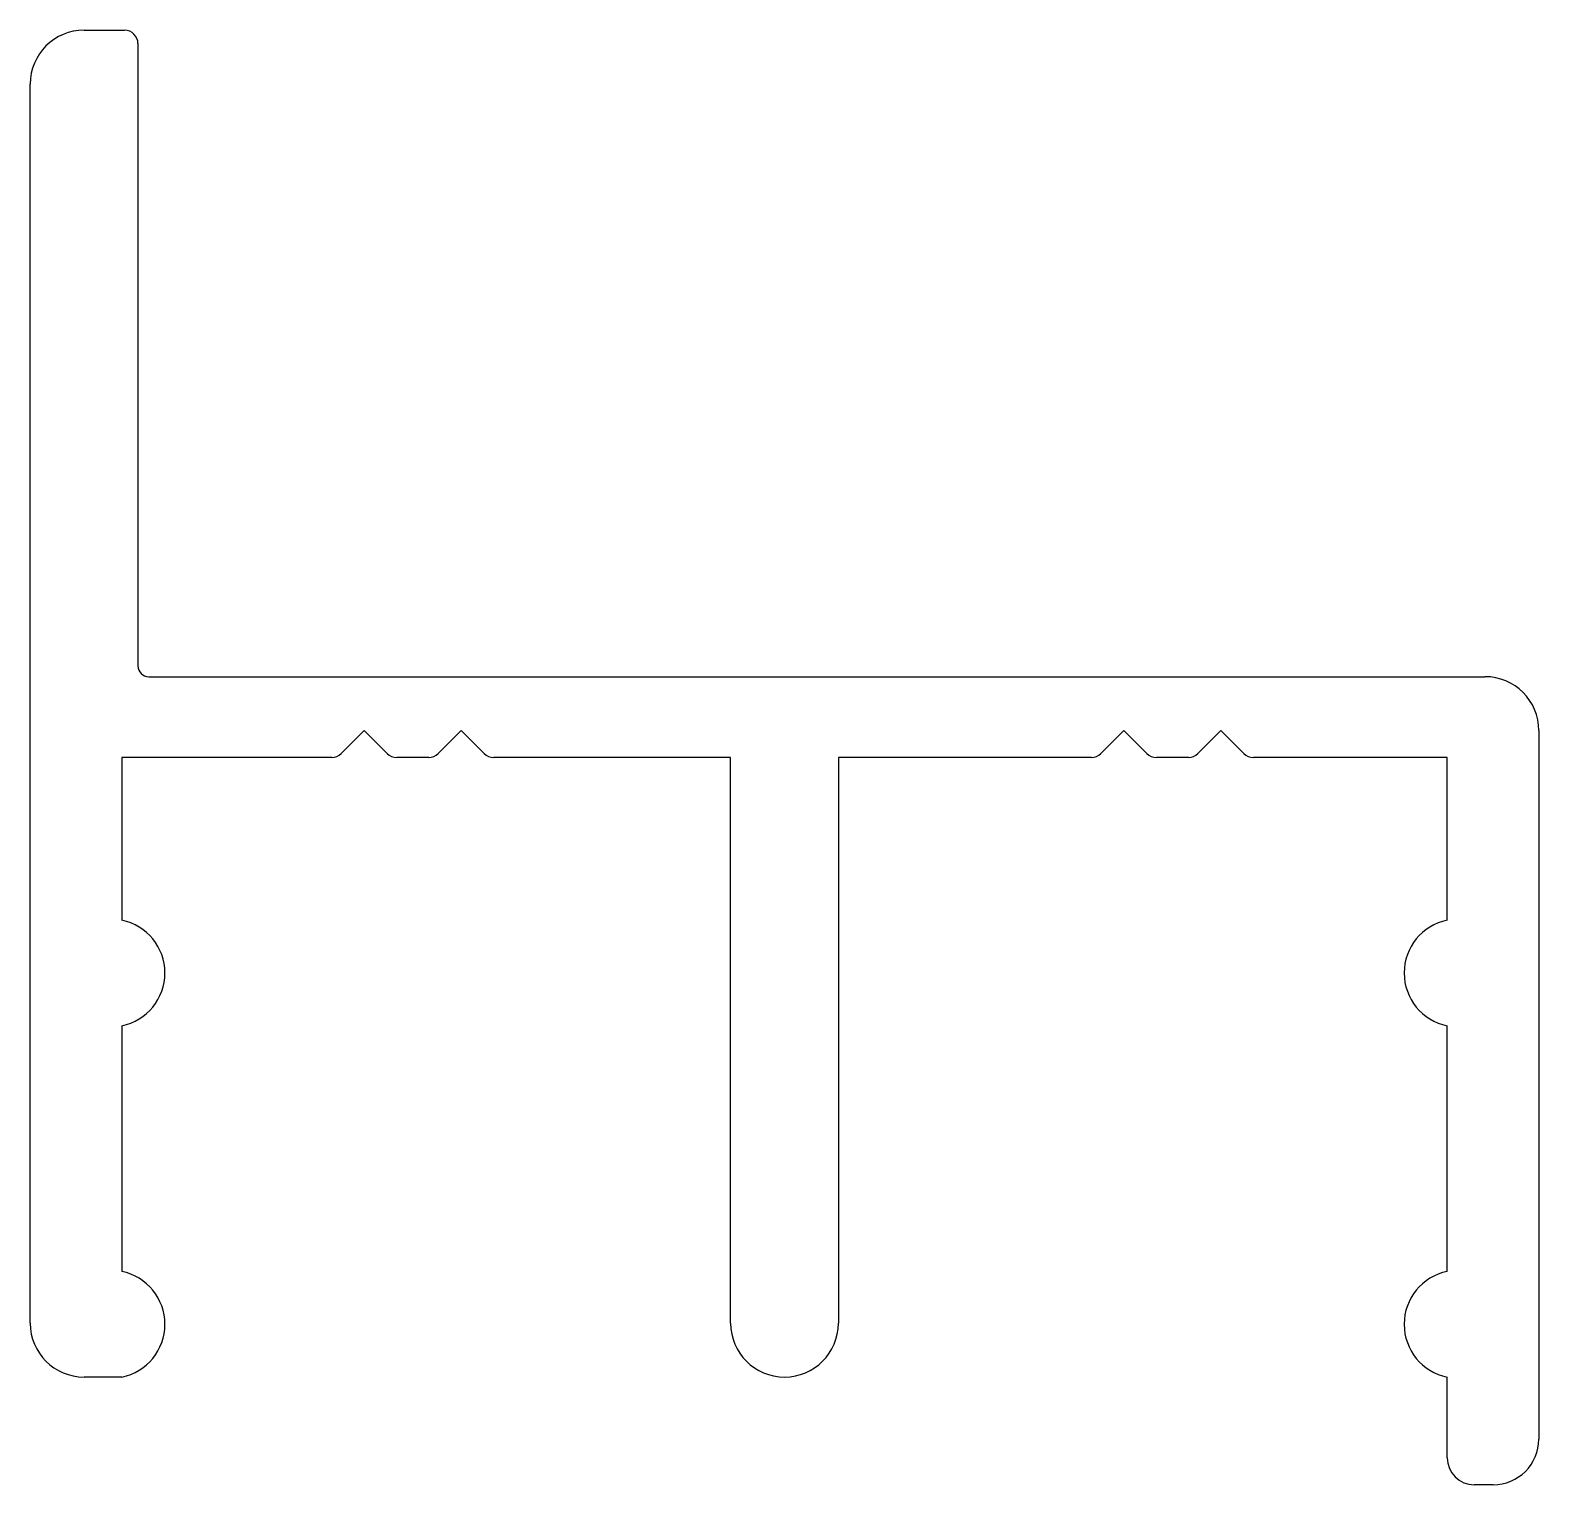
# Model space of a CAD drawing. Extents: x 2.6 to 30.6, y 1.1 to 28.1.
import ezdxf

# ---------------------------------------------------------------- set-up
doc = ezdxf.new("R2010")
doc.units = 0
doc.layers.get('0').update_dxf_attribs({"linetype": 'CONTINUOUS'})

msp = doc.modelspace()

# ---------------------------------------------------------------- linework, layer by layer
for p, q in [((3.618, 28.083), (4.368, 28.083)), ((4.618, 27.833), (4.618, 16.283)), ((2.618, 4.083), (2.618, 27.083)), ((4.818, 16.083), (29.618, 16.083)), ((8.818, 15.083), (8.391, 14.656)), ((9.245, 14.656), (8.818, 15.083)), ((10.618, 15.083), (10.191, 14.656)), ((11.045, 14.656), (10.618, 15.083)), ((22.918, 15.083), (22.491, 14.656)), ((23.345, 14.656), (22.918, 15.083)), ((24.718, 15.083), (24.291, 14.656)), ((25.145, 14.656), (24.718, 15.083)), ((30.618, 15.083), (30.618, 1.933)), ((4.318, 14.583), (4.318, 11.563)), ((8.214, 14.583), (4.318, 14.583)), ((10.014, 14.583), (9.421, 14.583)), ((15.618, 14.583), (11.221, 14.583)), ((15.618, 4.083), (15.618, 14.583)), ((17.618, 14.583), (17.618, 4.083)), ((22.314, 14.583), (17.618, 14.583)), ((24.114, 14.583), (23.521, 14.583)), ((28.918, 14.583), (25.321, 14.583)), ((28.918, 11.563), (28.918, 14.583)), ((4.318, 9.603), (4.318, 5.042)), ((28.918, 5.042), (28.918, 9.603)), ((4.318, 3.083), (3.618, 3.083)), ((28.918, 1.583), (28.918, 3.083)), ((29.768, 1.083), (29.418, 1.083))]:
    msp.add_line(p, q)
for centre, radius, start, end in [((3.618, 27.083), 1, 90, 180), ((4.368, 27.833), 0.25, 360, 90), ((4.818, 16.283), 0.2, 180, 270), ((29.618, 15.083), 1, 0, 90), ((8.214, 14.833), 0.25, 270, 315), ((9.421, 14.833), 0.25, 225, 270), ((10.014, 14.833), 0.25, 270, 315), ((11.221, 14.833), 0.25, 225, 270), ((22.314, 14.833), 0.25, 270, 315), ((23.521, 14.833), 0.25, 225, 270), ((24.114, 14.833), 0.25, 270, 315), ((25.321, 14.833), 0.25, 225, 270), ((4.118, 10.583), 1, 281.537, 78.463), ((29.118, 10.583), 1, 101.537, 258.463), ((4.118, 4.063), 1, 281.537, 78.463), ((29.118, 4.063), 1, 101.537, 258.463), ((3.618, 4.083), 1, 180, 270), ((16.618, 4.083), 1, 180, 0), ((29.768, 1.933), 0.85, 270, 0), ((29.418, 1.583), 0.5, 180, 270)]:
    msp.add_arc(centre, radius, start, end)

doc.saveas('drawing.dxf')
